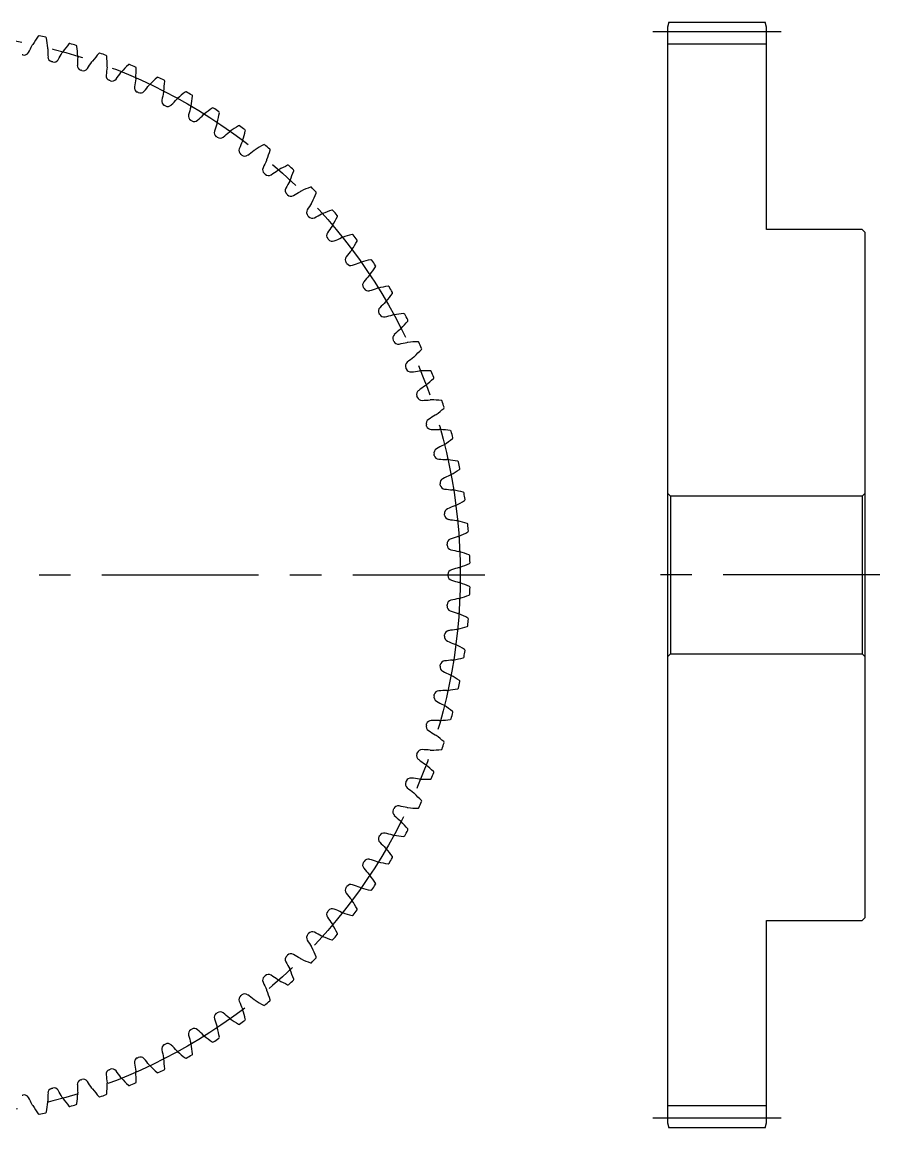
# Model space of a CAD drawing. Extents: x -2 to 154, y -8 to 124.
# Drawn here: x 66.6 to 153.5, y 10 to 122 of the extents above; entities that cross this region are included whole.
import ezdxf

# ---------------------------------------------------------------- set-up
doc = ezdxf.new("R2010")
doc.units = 0
doc.header["$LTSCALE"] = 0.5
doc.linetypes.add('CENTER', pattern=[50.8, 31.75, -6.35, 6.35, -6.35])
doc.layers.add('MSM_CENTER', color=1, linetype='CENTER')
doc.layers.add('MSM_CONTINUOUS', color=7, linetype='CONTINUOUS')

msp = doc.modelspace()

# ---------------------------------------------------------------- linework, layer by layer
at = {"layer": 'MSM_CENTER'}
for p, q in [((143.5, 121), (130.5, 121)), ((-1.5, 66), (113.5, 66)), ((153.5, 66), (130.5, 66)), ((143.5, 11), (130.5, 11))]:
    msp.add_line(p, q, dxfattribs=at)
msp.add_circle((56, 66), 55, dxfattribs=at)
at = {"layer": 'MSM_CONTINUOUS'}
for p, q in [((132.13, 122), (132, 121.5)), ((132, 121.5), (132, 10.5)), ((132.13, 122), (141.87, 122)), ((142, 121.5), (141.87, 122)), ((142, 101), (142, 121.5)), ((142, 119.75), (132, 119.75)), ((151.7, 101), (142, 101)), ((152, 100.7), (151.7, 101)), ((152, 31.3), (152, 100.7)), ((132.3, 74), (132, 74.3)), ((132.3, 74), (132.3, 58)), ((151.7, 74), (132.3, 74)), ((152, 74.3), (151.7, 74)), ((151.7, 74), (151.7, 58)), ((132, 57.7), (132.3, 58)), ((132.3, 58), (151.7, 58)), ((151.7, 58), (152, 57.7)), ((142, 10.5), (142, 31)), ((142, 31), (151.7, 31)), ((151.7, 31), (152, 31.3)), ((142, 12.25), (132, 12.25)), ((132, 10.5), (132.13, 10)), ((141.87, 10), (142, 10.5)), ((141.87, 10), (132.13, 10))]:
    msp.add_line(p, q, dxfattribs=at)
for centre, radius, start, end in [((83.19, 109.95), 18.33, 144.5766, 147.7273), ((68.33, 120.52), 0.1, 77.2531, 144.5766), ((56, 66), 56, 76.5651, 77.2531), ((68.99, 120.37), 0.1, 9.2416, 76.5651), ((50.99, 117.44), 18.33, 6.0909, 9.2416), ((66.83, 119.16), 0.5, 258.4838, 331.7596), ((52.36, 126.93), 16.92, 331.7596, 334.5484), ((68.39, 119.3), 0.832, 147.7273, 154.5725), ((68.39, 119.3), 0.832, 359.2456, 6.0909), ((86.15, 119.07), 16.92, 179.2698, 182.0586), ((55.85, 127.04), 16.92, 328.4869, 331.2756), ((71.42, 118.5), 0.832, 144.4545, 151.2998), ((85.66, 108.33), 18.33, 141.3038, 144.4545), ((71.43, 119.73), 0.1, 73.9804, 141.3038), ((56, 66), 56, 73.2924, 73.9804), ((72.07, 119.54), 0.1, 5.9689, 73.2924), ((53.94, 117.64), 18.33, 2.8182, 5.9689), ((88.03, 106.57), 18.33, 138.0311, 141.1818), ((74.47, 118.76), 0.1, 70.7076, 138.0311), ((56, 66), 56, 70.0196, 70.7076), ((56, 66), 53.75, 78.4838, 78.6071), ((69.73, 118.48), 0.5, 182.0586, 255.3344), ((56, 66), 53.75, 75.2111, 75.3344), ((69.85, 118.45), 0.5, 255.2111, 328.4869), ((89.13, 117.26), 16.92, 175.9971, 178.7858), ((72.71, 117.61), 0.5, 178.7858, 252.0617), ((71.42, 118.5), 0.832, 355.9729, 2.8182), ((59.33, 126.95), 16.92, 325.2142, 328.0029), ((74.39, 117.54), 0.832, 141.1818, 148.0271), ((75.1, 118.54), 0.1, 2.6962, 70.0196), ((56.89, 117.68), 18.33, 359.5455, 2.6962), ((90.29, 104.67), 18.33, 134.7584, 137.9091), ((77.45, 117.62), 0.1, 67.4349, 134.7584), ((56, 66), 56, 66.7469, 67.4349), ((56, 66), 53.75, 71.9383, 72.0617), ((72.82, 117.58), 0.5, 251.9383, 325.2142), ((92, 115.29), 16.92, 172.7244, 175.5131), ((75.63, 116.57), 0.5, 175.5131, 248.7889), ((74.39, 117.54), 0.832, 352.7002, 359.5455), ((62.81, 126.66), 16.92, 321.9414, 324.7302), ((77.3, 116.4), 0.832, 137.9091, 144.7544), ((78.07, 117.36), 0.1, 359.4234, 66.7469), ((59.84, 117.54), 18.33, 356.2727, 359.4234), ((56, 66), 53.75, 68.6656, 68.7889), ((75.74, 116.53), 0.5, 248.6656, 321.9414), ((78.48, 115.37), 0.5, 172.2404, 245.5162), ((94.76, 113.15), 16.92, 169.4516, 172.2404), ((77.3, 116.4), 0.832, 349.4275, 356.2727), ((66.26, 126.17), 16.92, 318.6687, 321.4575), ((80.14, 115.11), 0.832, 134.6364, 141.4816), ((92.44, 102.65), 18.33, 131.4857, 134.6364), ((80.36, 116.31), 0.1, 64.1622, 131.4857), ((56, 66), 56, 63.4742, 64.1622), ((62.77, 117.24), 18.33, 353, 356.1507), ((80.96, 116.02), 0.1, 356.1507, 63.4742), ((56, 66), 53.75, 65.3929, 65.5162), ((78.59, 115.32), 0.5, 245.3929, 318.6687), ((97.38, 110.86), 16.92, 166.1789, 168.9677), ((80.14, 115.11), 0.832, 346.1547, 353), ((82.91, 113.65), 0.832, 131.3636, 138.2089), ((94.47, 100.51), 18.33, 128.2129, 131.3636), ((83.2, 114.84), 0.1, 60.8895, 128.2129), ((56, 66), 56, 60.2015, 60.8895), ((65.69, 116.77), 18.33, 349.7273, 352.878), ((83.78, 114.51), 0.1, 352.878, 60.2015), ((81.27, 114.01), 0.5, 168.9677, 242.2435), ((56, 66), 53.75, 62.1201, 62.2435), ((81.37, 113.95), 0.5, 242.1201, 315.396), ((69.68, 125.49), 16.92, 315.396, 318.1847), ((99.88, 108.43), 16.92, 162.9062, 165.6949), ((82.91, 113.65), 0.832, 342.882, 349.7273), ((96.38, 98.26), 18.33, 124.9402, 128.0909), ((85.94, 113.21), 0.1, 57.6167, 124.9402), ((56, 66), 56, 56.9287, 57.6167), ((83.96, 112.49), 0.5, 165.6949, 238.9708), ((56, 66), 53.75, 58.8474, 58.9708), ((84.06, 112.43), 0.5, 238.8474, 312.1233), ((73.05, 124.61), 16.92, 312.1232, 314.912), ((85.58, 112.03), 0.832, 128.0909, 134.9362), ((68.57, 116.13), 18.33, 346.4545, 349.6053), ((86.5, 112.84), 0.1, 349.6053, 56.9287), ((86.57, 110.81), 0.5, 162.4222, 235.698), ((102.23, 105.86), 16.92, 159.6335, 162.4222), ((85.58, 112.03), 0.832, 339.6093, 346.4546), ((76.37, 123.54), 16.92, 308.8505, 311.6393), ((88.16, 110.27), 0.832, 124.8182, 131.6634), ((98.16, 95.9), 18.33, 121.6675, 124.8182), ((88.59, 111.42), 0.1, 54.344, 121.6675), ((56, 66), 56, 53.656, 54.344), ((71.41, 115.33), 18.33, 343.1818, 346.3325), ((89.13, 111.03), 0.1, 346.3325, 53.656), ((56, 66), 53.75, 55.5747, 55.698), ((86.67, 110.75), 0.5, 235.5747, 308.8505), ((104.43, 103.15), 16.92, 156.3607, 159.1495), ((88.16, 110.27), 0.832, 336.3366, 343.1818), ((89.08, 109), 0.5, 159.1495, 232.4253), ((79.62, 122.28), 16.92, 305.5778, 308.3665), ((90.64, 108.36), 0.832, 121.5455, 128.3907), ((99.8, 93.45), 18.33, 118.3947, 121.5455), ((91.12, 109.49), 0.1, 51.0713, 118.3947), ((56, 66), 56, 50.3833, 51.0713), ((74.2, 114.37), 18.33, 339.9091, 343.0598), ((91.64, 109.06), 0.1, 343.0598, 50.3833), ((56, 66), 53.75, 52.302, 52.4253), ((89.17, 108.93), 0.5, 232.3021, 305.5778), ((106.47, 100.33), 16.92, 153.088, 155.8768), ((90.64, 108.36), 0.832, 333.0638, 339.9091), ((91.48, 107.04), 0.5, 155.8768, 229.1526), ((56, 66), 53.75, 49.0292, 49.1526), ((91.57, 106.96), 0.5, 229.0293, 302.3051), ((82.79, 120.84), 16.92, 302.3051, 305.0938), ((93, 106.32), 0.832, 118.2727, 125.118), ((101.29, 90.9), 18.33, 115.122, 118.2727), ((93.55, 107.41), 0.1, 47.7985, 115.122), ((56, 66), 56, 47.1105, 47.7985), ((76.93, 113.26), 18.33, 336.6364, 339.7871), ((94.04, 106.96), 0.1, 339.7871, 47.1105), ((108.35, 97.39), 16.92, 149.8153, 152.604), ((93, 106.32), 0.832, 329.7911, 336.6364), ((102.64, 88.28), 18.33, 111.8493, 115), ((95.85, 105.2), 0.1, 44.5258, 111.8493), ((93.77, 104.95), 0.5, 152.604, 225.8799), ((56, 66), 53.75, 45.7565, 45.8799), ((93.85, 104.86), 0.5, 225.7566, 299.0324), ((85.88, 119.22), 16.92, 299.0323, 301.8211), ((95.24, 104.14), 0.832, 115, 121.8453), ((56, 66), 56, 43.8378, 44.5258), ((79.6, 111.98), 18.33, 333.3636, 336.5143), ((96.32, 104.72), 0.1, 336.5143, 43.8378), ((110.05, 94.35), 16.92, 146.5425, 149.3313), ((95.24, 104.14), 0.832, 326.5184, 333.3636), ((95.93, 102.73), 0.5, 149.3313, 222.6071), ((56, 66), 53.75, 42.4838, 42.6071), ((96.01, 102.64), 0.5, 222.4839, 295.7596), ((88.87, 117.43), 16.92, 295.7596, 298.5484), ((97.36, 101.83), 0.832, 111.7273, 118.5725), ((103.83, 85.58), 18.33, 108.5766, 111.7273), ((98.03, 102.86), 0.1, 41.2531, 108.5766), ((82.18, 110.56), 18.33, 330.0909, 333.2416), ((56, 66), 56, 40.5651, 41.2531), ((98.47, 102.35), 0.1, 333.2416, 40.5651), ((111.58, 91.22), 16.92, 143.2698, 146.0586), ((97.36, 101.83), 0.832, 323.2456, 330.0909), ((97.96, 100.39), 0.5, 146.0586, 219.3344), ((56, 66), 53.75, 39.2111, 39.3344), ((98.03, 100.3), 0.5, 219.2111, 292.4869), ((91.75, 115.47), 16.92, 292.4869, 295.2756), ((99.33, 99.42), 0.832, 108.4545, 115.2998), ((104.87, 82.81), 18.33, 105.3038, 108.4545), ((84.69, 108.99), 18.33, 326.8182, 329.9689), ((100.06, 100.4), 0.1, 37.9804, 105.3038), ((56, 66), 56, 37.2924, 37.9804), ((100.47, 99.87), 0.1, 329.9689, 37.2924), ((112.93, 88), 16.92, 139.9971, 142.7858), ((99.33, 99.42), 0.832, 319.9729, 326.8182), ((99.85, 97.93), 0.5, 142.7858, 216.0617), ((56, 66), 53.75, 35.9383, 36.0617), ((99.92, 97.84), 0.5, 215.9383, 289.2142), ((94.52, 113.35), 16.92, 289.2142, 292.0029), ((101.17, 96.89), 0.832, 105.1818, 112.0271), ((105.75, 80), 18.33, 102.0311, 105.1818), ((101.95, 97.83), 0.1, 34.7076, 102.0311), ((56, 66), 56, 34.0196, 34.7076), ((101.17, 96.89), 0.832, 316.7002, 323.5455), ((87.09, 107.29), 18.33, 323.5455, 326.6962), ((102.33, 97.27), 0.1, 326.6962, 34.0196), ((101.61, 95.38), 0.5, 139.5131, 212.789), ((114.1, 84.72), 16.92, 136.7244, 139.5131), ((106.47, 77.13), 18.33, 98.7584, 101.9091), ((103.7, 95.15), 0.1, 31.4349, 98.7584), ((56, 66), 56, 30.7469, 31.4349), ((56, 66), 53.75, 32.6656, 32.7889), ((101.67, 95.28), 0.5, 212.6656, 285.9414), ((97.16, 111.07), 16.92, 285.9414, 288.7302), ((102.86, 94.26), 0.832, 101.9091, 108.7544), ((89.4, 105.44), 18.33, 320.2727, 323.4234), ((104.04, 94.58), 0.1, 323.4234, 30.7469), ((103.21, 92.73), 0.5, 136.2404, 209.5162), ((115.07, 81.37), 16.92, 133.4516, 136.2404), ((102.86, 94.26), 0.832, 313.4275, 320.2727), ((56, 66), 53.75, 29.3929, 29.5162), ((103.27, 92.63), 0.5, 209.3929, 282.6687), ((99.66, 108.65), 16.92, 282.6687, 285.4575), ((104.4, 91.54), 0.832, 98.6364, 105.4816), ((107.03, 74.23), 18.33, 95.4857, 98.6364), ((105.28, 92.38), 0.1, 28.1622, 95.4857), ((56, 66), 56, 27.4742, 28.1622), ((115.85, 77.97), 16.92, 130.1789, 132.9677), ((104.4, 91.54), 0.832, 310.1547, 317), ((91.6, 103.47), 18.33, 317, 320.1507), ((105.6, 91.79), 0.1, 320.1507, 27.4742), ((104.66, 89.99), 0.5, 132.9677, 206.2435), ((56, 66), 53.75, 26.1201, 26.2435), ((104.71, 89.88), 0.5, 206.1201, 279.396), ((107.41, 71.31), 18.33, 92.2129, 95.3636), ((106.71, 89.53), 0.1, 24.8895, 92.2129), ((102.03, 106.09), 16.92, 279.396, 282.1847), ((105.78, 88.73), 0.832, 95.3636, 102.2089), ((93.68, 101.38), 18.33, 313.7273, 316.878), ((56, 66), 56, 24.2015, 24.8895), ((106.99, 88.92), 0.1, 316.878, 24.2015), ((105.95, 87.17), 0.5, 129.6949, 202.9708), ((116.44, 74.53), 16.92, 126.9062, 129.6949), ((105.78, 88.73), 0.832, 306.882, 313.7273), ((56, 66), 53.75, 22.8474, 22.9708), ((105.99, 87.06), 0.5, 202.8474, 276.1233), ((104.24, 103.39), 16.92, 276.1232, 278.912), ((106.99, 85.85), 0.832, 92.0909, 98.9362), ((107.63, 68.36), 18.33, 88.9402, 92.0909), ((107.97, 86.59), 0.1, 21.6167, 88.9402), ((56, 66), 56, 20.9287, 21.6167), ((116.83, 71.07), 16.92, 123.6335, 126.4222), ((106.99, 85.85), 0.832, 303.6093, 310.4545), ((95.64, 99.17), 18.33, 310.4545, 313.6053), ((108.21, 85.97), 0.1, 313.6053, 20.9282), ((107.08, 84.29), 0.5, 126.4222, 199.698), ((56, 66), 53.75, 19.5747, 19.698), ((107.11, 84.18), 0.5, 199.5747, 272.8505), ((106.3, 100.58), 16.92, 272.8505, 275.6393), ((108.04, 82.91), 0.832, 88.8182, 95.6634), ((107.68, 65.41), 18.33, 85.6675, 88.8182), ((109.06, 83.59), 0.1, 18.344, 85.6675), ((56, 66), 56, 17.656, 18.344), ((109.27, 82.95), 0.1, 310.3325, 17.6555), ((117.02, 67.59), 16.92, 120.3607, 123.1495), ((108.04, 82.91), 0.832, 300.3366, 307.1818), ((97.47, 96.85), 18.33, 307.1818, 310.3325), ((108.04, 81.34), 0.5, 123.1495, 196.4253), ((56, 66), 53.75, 16.302, 16.4253), ((108.07, 81.23), 0.5, 196.302, 269.5778), ((108.19, 97.65), 16.92, 269.5778, 272.3665), ((108.92, 79.91), 0.832, 85.5455, 92.3907), ((107.56, 62.46), 18.33, 82.3947, 85.5455), ((99.16, 94.44), 18.33, 303.9091, 307.0598), ((109.98, 80.54), 0.1, 15.0713, 82.3947), ((56, 66), 56, 14.3833, 15.0713), ((110.15, 79.89), 0.1, 307.0598, 14.3827), ((108.83, 78.34), 0.5, 119.8767, 193.1526), ((117.01, 64.1), 16.92, 117.088, 119.8767), ((108.92, 79.91), 0.832, 297.0638, 303.9091), ((56, 66), 53.75, 13.0292, 13.1526), ((108.85, 78.23), 0.5, 193.0292, 266.3051), ((109.91, 94.62), 16.92, 266.3051, 269.0938), ((109.63, 76.87), 0.832, 82.2727, 89.118), ((107.28, 59.52), 18.33, 79.122, 82.2727), ((110.72, 77.43), 0.1, 11.7985, 79.122), ((56, 66), 56, 11.1105, 11.7985), ((100.71, 91.93), 18.33, 300.6364, 303.7871), ((110.85, 76.77), 0.1, 303.7871, 11.11), ((109.45, 75.31), 0.5, 116.604, 189.8799), ((56, 66), 53.75, 9.7565, 9.8799), ((109.47, 75.19), 0.5, 189.7565, 263.0324), ((116.8, 60.62), 16.92, 113.8153, 116.604), ((109.63, 76.87), 0.832, 293.7911, 300.6364), ((111.46, 91.5), 16.92, 263.0323, 265.8211), ((110.16, 73.79), 0.832, 79, 85.8453), ((106.82, 56.61), 18.33, 75.8493, 79), ((111.28, 74.29), 0.1, 8.5258, 75.8493), ((56, 66), 56, 7.8378, 8.5258), ((116.39, 57.16), 16.92, 110.5425, 113.3313), ((110.16, 73.79), 0.832, 290.5184, 297.3636), ((102.12, 89.33), 18.33, 297.3636, 300.5143), ((111.38, 73.62), 0.1, 300.5143, 7.8373), ((109.89, 72.24), 0.5, 113.3313, 186.6071), ((56, 66), 53.75, 6.4838, 6.6071), ((109.9, 72.13), 0.5, 186.4838, 259.7596), ((112.82, 88.29), 16.92, 259.7596, 262.5484), ((110.52, 70.68), 0.832, 75.7273, 82.5725), ((106.21, 53.72), 18.33, 72.5766, 75.7273), ((111.67, 71.12), 0.1, 5.2531, 72.5766), ((56, 66), 56, 4.5651, 5.2531), ((110.16, 69.16), 0.5, 110.0586, 183.3344), ((115.79, 53.73), 16.92, 107.2698, 110.0586), ((110.52, 70.68), 0.832, 287.2456, 294.0909), ((103.38, 86.66), 18.33, 294.0909, 297.2416), ((111.72, 70.45), 0.1, 297.2416, 4.5651), ((56, 66), 53.75, 3.2111, 3.3344), ((110.16, 69.04), 0.5, 183.2111, 256.4869), ((114, 85.01), 16.92, 256.4869, 259.2756), ((110.7, 67.56), 0.832, 72.4545, 79.2998), ((105.42, 50.88), 18.33, 69.3038, 72.4545), ((111.87, 67.93), 0.1, 1.9804, 69.3038), ((111.89, 67.26), 0.1, 293.9689, 1.2924), ((56, 66), 56, 1.2924, 1.9804), ((110.25, 66.06), 0.5, 106.7858, 180.0617), ((114.99, 50.34), 16.92, 103.9971, 106.7858), ((110.7, 67.56), 0.832, 283.9729, 290.8182), ((104.48, 83.92), 18.33, 290.8182, 293.9689), ((56, 66), 53.75, 359.9383, 0.0617), ((110.25, 65.94), 0.5, 179.9383, 253.2142), ((114.99, 81.66), 16.92, 253.2142, 256.0029), ((110.7, 64.44), 0.832, 69.1818, 76.0271), ((104.48, 48.08), 18.33, 66.0311, 69.1818), ((105.42, 81.12), 18.33, 287.5455, 290.6962), ((111.87, 64.07), 0.1, 290.6962, 358.0196), ((111.89, 64.74), 0.1, 358.7076, 66.0311), ((56, 66), 56, 358.0196, 358.7076), ((56, 66), 53.75, 356.6656, 356.7889), ((110.16, 62.84), 0.5, 176.6656, 249.9414), ((110.16, 62.96), 0.5, 103.5131, 176.789), ((114, 46.99), 16.92, 100.7244, 103.5131), ((110.7, 64.44), 0.832, 280.7002, 287.5455), ((115.79, 78.27), 16.92, 249.9414, 252.7302), ((110.52, 61.32), 0.832, 65.9091, 72.7544), ((103.38, 45.34), 18.33, 62.7584, 65.9091), ((111.72, 61.55), 0.1, 355.4349, 62.7584), ((112.82, 43.71), 16.92, 97.4516, 100.2404), ((110.52, 61.32), 0.832, 277.4275, 284.2728), ((106.21, 78.28), 18.33, 284.2727, 287.4234), ((111.67, 60.88), 0.1, 287.4234, 354.7469), ((56, 66), 56, 354.7469, 355.4349), ((56, 66), 53.75, 353.3929, 353.5162), ((109.89, 59.76), 0.5, 173.3928, 246.6687), ((109.9, 59.87), 0.5, 100.2404, 173.5162), ((116.39, 74.84), 16.92, 246.6687, 249.4575), ((110.16, 58.21), 0.832, 62.6364, 69.4816), ((102.12, 42.67), 18.33, 59.4857, 62.6364), ((56, 66), 56, 351.4742, 352.1622), ((111.38, 58.38), 0.1, 352.1622, 59.4857), ((109.47, 56.81), 0.5, 96.9677, 170.2435), ((111.46, 40.5), 16.92, 94.1789, 96.9677), ((110.16, 58.21), 0.832, 274.1547, 281), ((106.82, 75.39), 18.33, 281, 284.1507), ((111.28, 57.71), 0.1, 284.1507, 351.4742), ((56, 66), 53.75, 350.1201, 350.2435), ((109.45, 56.69), 0.5, 170.1203, 243.396), ((116.8, 71.38), 16.92, 243.396, 246.1847), ((109.63, 55.13), 0.832, 59.3636, 66.2089), ((100.71, 40.07), 18.33, 56.2129, 59.3636), ((56, 66), 56, 348.2015, 348.8895), ((110.85, 55.23), 0.1, 348.8895, 56.2129), ((108.83, 53.66), 0.5, 166.8474, 240.1233), ((56, 66), 53.75, 346.8474, 346.9708), ((108.85, 53.77), 0.5, 93.6949, 166.9708), ((109.91, 37.38), 16.92, 90.9062, 93.6949), ((109.63, 55.13), 0.832, 270.882, 277.7273), ((107.28, 72.48), 18.33, 277.7273, 280.878), ((110.72, 54.57), 0.1, 280.878, 348.2009), ((117.01, 67.9), 16.92, 240.1232, 242.912), ((108.92, 52.09), 0.832, 56.0909, 62.9362), ((99.16, 37.56), 18.33, 52.9402, 56.0909), ((56, 66), 56, 344.9287, 345.6167), ((110.15, 52.11), 0.1, 345.6167, 52.9402), ((108.04, 50.66), 0.5, 163.5747, 236.8505), ((56, 66), 53.75, 343.5747, 343.698), ((108.07, 50.77), 0.5, 90.4222, 163.6981), ((108.19, 34.35), 16.92, 87.6335, 90.4222), ((108.92, 52.09), 0.832, 267.6093, 274.4546), ((107.56, 69.54), 18.33, 274.4545, 277.6053), ((109.98, 51.46), 0.1, 277.6053, 344.9282), ((117.02, 64.41), 16.92, 236.8505, 239.6393), ((108.04, 49.09), 0.832, 52.8182, 59.6634), ((97.47, 35.15), 18.33, 49.6675, 52.8182), ((107.11, 47.82), 0.5, 87.1495, 160.4253), ((106.3, 31.42), 16.92, 84.3607, 87.1495), ((108.04, 49.09), 0.832, 264.3366, 271.1818), ((107.68, 66.59), 18.33, 271.1818, 274.3325), ((109.06, 48.41), 0.1, 274.3325, 341.656), ((56, 66), 56, 341.656, 342.344), ((109.27, 49.05), 0.1, 342.344, 49.6675), ((107.08, 47.71), 0.5, 160.302, 233.5778), ((56, 66), 53.75, 340.302, 340.4253), ((116.83, 60.93), 16.92, 233.5778, 236.3665), ((106.99, 46.15), 0.832, 49.5455, 56.3907), ((95.64, 32.83), 18.33, 46.3947, 49.5455), ((56, 66), 56, 338.3833, 339.0713), ((108.21, 46.03), 0.1, 339.0713, 46.3947), ((105.95, 44.83), 0.5, 157.0292, 230.3051), ((56, 66), 53.75, 337.0292, 337.1526), ((105.99, 44.94), 0.5, 83.8768, 157.1526), ((104.24, 28.61), 16.92, 81.088, 83.8768), ((106.99, 46.15), 0.832, 261.0638, 267.9091), ((107.63, 63.64), 18.33, 267.9091, 271.0598), ((107.97, 45.41), 0.1, 271.0598, 338.3827), ((116.44, 57.47), 16.92, 230.3051, 233.0938), ((105.78, 43.27), 0.832, 46.2727, 53.118), ((93.68, 30.62), 18.33, 43.122, 46.2727), ((104.71, 42.12), 0.5, 80.604, 153.8799), ((102.03, 25.91), 16.92, 77.8153, 80.604), ((56, 66), 56, 335.1105, 335.7985), ((106.99, 43.08), 0.1, 335.7985, 43.122), ((104.66, 42.01), 0.5, 153.7565, 227.0323), ((56, 66), 53.75, 333.7565, 333.8799), ((115.85, 54.03), 16.92, 227.0323, 229.8211), ((105.78, 43.27), 0.832, 257.7911, 264.6364), ((107.41, 60.69), 18.33, 264.6364, 267.7871), ((106.71, 42.47), 0.1, 267.7871, 335.1105), ((104.4, 40.46), 0.832, 43, 49.8453), ((91.6, 28.53), 18.33, 39.8493, 43), ((103.21, 39.27), 0.5, 150.4838, 223.7596), ((56, 66), 53.75, 330.4838, 330.6071), ((103.27, 39.37), 0.5, 77.3313, 150.6071), ((99.66, 23.35), 16.92, 74.5425, 77.3313), ((104.4, 40.46), 0.832, 254.5184, 261.3636), ((107.03, 57.77), 18.33, 261.3636, 264.5143), ((105.28, 39.62), 0.1, 264.5143, 331.8378), ((56, 66), 56, 331.8378, 332.5258), ((105.6, 40.21), 0.1, 332.5258, 39.8493), ((115.07, 50.63), 16.92, 223.7596, 226.5484), ((102.86, 37.74), 0.832, 39.7273, 46.5725), ((89.4, 26.56), 18.33, 36.5766, 39.7273), ((56, 66), 53.75, 327.2111, 327.3344), ((101.67, 36.72), 0.5, 74.0586, 147.3344), ((97.16, 20.93), 16.92, 71.2698, 74.0586), ((56, 66), 56, 328.5651, 329.2531), ((104.04, 37.42), 0.1, 329.2531, 36.5766), ((101.61, 36.62), 0.5, 147.2111, 220.4869), ((114.1, 47.28), 16.92, 220.4869, 223.2756), ((102.86, 37.74), 0.832, 251.2456, 258.0909), ((106.47, 54.87), 18.33, 258.0909, 261.2416), ((103.7, 36.85), 0.1, 261.2416, 328.5651), ((101.17, 35.11), 0.832, 36.4545, 43.2998), ((87.09, 24.71), 18.33, 33.3038, 36.4545), ((102.33, 34.73), 0.1, 325.9804, 33.3038), ((99.85, 34.07), 0.5, 143.9383, 217.2141), ((56, 66), 53.75, 323.9383, 324.0617), ((112.93, 44), 16.92, 217.2142, 220.0029), ((99.92, 34.16), 0.5, 70.7859, 144.0617), ((94.52, 18.65), 16.92, 67.9971, 70.7858), ((101.17, 35.11), 0.832, 247.9729, 254.8182), ((105.75, 52), 18.33, 254.8182, 257.9689), ((101.95, 34.17), 0.1, 257.9689, 325.2924), ((56, 66), 56, 325.2924, 325.9804), ((99.33, 32.58), 0.832, 33.1818, 40.0271), ((84.69, 23.01), 18.33, 30.0311, 33.1818), ((97.96, 31.61), 0.5, 140.6656, 213.9414), ((56, 66), 53.75, 320.6656, 320.7889), ((98.03, 31.7), 0.5, 67.5131, 140.789), ((91.75, 16.53), 16.92, 64.7244, 67.5131), ((99.33, 32.58), 0.832, 244.7002, 251.5455), ((104.87, 49.19), 18.33, 251.5455, 254.6962), ((100.06, 31.6), 0.1, 254.6962, 322.0196), ((56, 66), 56, 322.0196, 322.7076), ((100.47, 32.13), 0.1, 322.7076, 30.0311), ((111.58, 40.78), 16.92, 213.9414, 216.7302), ((97.36, 30.17), 0.832, 29.9091, 36.7544), ((82.18, 21.44), 18.33, 26.7584, 29.9091), ((95.93, 29.27), 0.5, 137.3929, 210.6687), ((56, 66), 53.75, 317.3929, 317.5162), ((96.01, 29.36), 0.5, 64.2404, 137.5162), ((88.87, 14.57), 16.92, 61.4516, 64.2404), ((97.36, 30.17), 0.832, 241.4275, 248.2727), ((103.83, 46.42), 18.33, 248.2727, 251.4234), ((56, 66), 56, 318.7469, 319.4349), ((98.47, 29.65), 0.1, 319.4349, 26.7584), ((110.05, 37.65), 16.92, 210.6687, 213.4575), ((95.24, 27.86), 0.832, 26.6364, 33.4816), ((79.6, 20.02), 18.33, 23.4857, 26.6364), ((98.03, 29.14), 0.1, 251.4234, 318.7469), ((93.77, 27.05), 0.5, 134.1201, 207.396), ((56, 66), 53.75, 314.1201, 314.2435), ((93.85, 27.14), 0.5, 60.9677, 134.2435), ((85.88, 12.78), 16.92, 58.1789, 60.9677), ((95.24, 27.86), 0.832, 238.1547, 245), ((102.64, 43.72), 18.33, 245, 248.1507), ((56, 66), 56, 315.4742, 316.1622), ((96.32, 27.28), 0.1, 316.1622, 23.4857), ((108.35, 34.61), 16.92, 207.396, 210.1847), ((93, 25.68), 0.832, 23.3636, 30.2089), ((76.93, 18.74), 18.33, 20.2129, 23.3636), ((95.85, 26.8), 0.1, 248.1507, 315.4742), ((91.48, 24.96), 0.5, 130.8474, 204.1232), ((106.47, 31.67), 16.92, 204.1232, 206.912), ((56, 66), 53.75, 310.8474, 310.9708), ((91.57, 25.04), 0.5, 57.6949, 130.9708), ((82.79, 11.16), 16.92, 54.9062, 57.6949), ((93, 25.68), 0.832, 234.882, 241.7273), ((101.29, 41.1), 18.33, 241.7273, 244.878), ((56, 66), 56, 312.2015, 312.8895), ((94.04, 25.04), 0.1, 312.8895, 20.2129), ((89.17, 23.07), 0.5, 54.4222, 127.6981), ((90.64, 23.64), 0.832, 20.0909, 26.9362), ((74.2, 17.63), 18.33, 16.9402, 20.0909), ((93.55, 24.59), 0.1, 244.878, 312.2015), ((89.08, 23), 0.5, 127.5747, 200.8505), ((104.43, 28.85), 16.92, 200.8505, 203.6393), ((56, 66), 53.75, 307.5747, 307.698), ((79.62, 9.72), 16.92, 51.6335, 54.4222), ((90.64, 23.64), 0.832, 231.6093, 238.4545), ((99.8, 38.55), 18.33, 238.4545, 241.6053), ((91.12, 22.51), 0.1, 241.6053, 308.9287), ((56, 66), 56, 308.9287, 309.6167), ((91.64, 22.94), 0.1, 309.6167, 16.9402), ((86.57, 21.19), 0.5, 124.302, 197.5778), ((56, 66), 53.75, 304.302, 304.4253), ((86.67, 21.25), 0.5, 51.1495, 124.4253), ((76.37, 8.46), 16.92, 48.3607, 51.1495), ((88.16, 21.73), 0.832, 16.8182, 23.6634), ((71.41, 16.67), 18.33, 13.6675, 16.8182), ((102.23, 26.14), 16.92, 197.5778, 200.3665), ((85.58, 19.97), 0.832, 13.5455, 20.3907), ((68.57, 15.87), 18.33, 10.3947, 13.5455), ((88.16, 21.73), 0.832, 228.3366, 235.1818), ((98.16, 36.1), 18.33, 235.1818, 238.3325), ((88.59, 20.58), 0.1, 238.3325, 305.656), ((56, 66), 56, 305.656, 306.344), ((89.13, 20.97), 0.1, 306.344, 13.6675), ((83.96, 19.51), 0.5, 121.0292, 194.3051), ((99.88, 23.57), 16.92, 194.3051, 197.0938), ((56, 66), 53.75, 301.0292, 301.1526), ((84.06, 19.57), 0.5, 47.8768, 121.1526), ((73.05, 7.39), 16.92, 45.088, 47.8768), ((85.58, 19.97), 0.832, 225.0638, 231.9091), ((96.38, 33.74), 18.33, 231.9091, 235.0598), ((56, 66), 56, 302.3833, 303.0713), ((86.5, 19.16), 0.1, 303.0713, 10.3947), ((81.27, 17.99), 0.5, 117.7565, 191.0323), ((56, 66), 53.75, 297.7565, 297.8799), ((81.37, 18.05), 0.5, 44.604, 117.8799), ((69.68, 6.51), 16.92, 41.8153, 44.604), ((82.91, 18.35), 0.832, 10.2727, 17.118), ((65.69, 15.23), 18.33, 7.122, 10.2727), ((85.94, 18.79), 0.1, 235.0598, 302.3833), ((78.48, 16.63), 0.5, 114.4838, 187.7596), ((56, 66), 53.75, 294.4838, 294.6071), ((78.59, 16.68), 0.5, 41.3313, 114.6072), ((66.26, 5.83), 16.92, 38.5425, 41.3313), ((97.38, 21.14), 16.92, 191.0323, 193.8211), ((80.14, 16.89), 0.832, 7, 13.8453), ((62.77, 14.76), 18.33, 3.8493, 7), ((82.91, 18.35), 0.832, 221.7911, 228.6364), ((94.47, 31.49), 18.33, 228.6364, 231.7871), ((83.2, 17.16), 0.1, 231.7871, 299.1105), ((56, 66), 56, 299.1105, 299.7985), ((83.78, 17.49), 0.1, 299.7985, 7.122), ((75.63, 15.43), 0.5, 111.2111, 184.4869), ((56, 66), 53.75, 291.2111, 291.3344), ((75.74, 15.47), 0.5, 38.0586, 111.3344), ((62.81, 5.34), 16.92, 35.2698, 38.0586), ((94.76, 18.85), 16.92, 187.7596, 190.5484), ((77.3, 15.6), 0.832, 3.7273, 10.5725), ((80.14, 16.89), 0.832, 218.5184, 225.3636), ((92.44, 29.35), 18.33, 225.3636, 228.5143), ((56, 66), 56, 295.8378, 296.5258), ((80.96, 15.98), 0.1, 296.5258, 3.8493), ((72.71, 14.39), 0.5, 107.9383, 181.2141), ((56, 66), 53.75, 287.9383, 288.0617), ((72.82, 14.42), 0.5, 34.7858, 108.0617), ((59.33, 5.05), 16.92, 31.9971, 34.7858), ((92, 16.71), 16.92, 184.4869, 187.2756), ((74.39, 14.46), 0.832, 0.4545, 7.2998), ((77.3, 15.6), 0.832, 215.2456, 222.0909), ((90.29, 27.33), 18.33, 222.0909, 225.2416), ((78.07, 14.64), 0.1, 293.2531, 0.5766), ((59.84, 14.46), 18.33, 0.5766, 3.7273), ((80.36, 15.69), 0.1, 228.5143, 295.8378), ((86.15, 12.93), 16.92, 177.9414, 180.7302), ((69.73, 13.52), 0.5, 104.6657, 177.9414), ((56, 66), 53.75, 284.6656, 284.7889), ((69.85, 13.55), 0.5, 31.5131, 104.789), ((55.85, 4.96), 16.92, 28.7244, 31.5131), ((53.94, 14.36), 18.33, 354.0311, 357.1818), ((89.13, 14.74), 16.92, 181.2142, 184.0029), ((71.42, 13.5), 0.832, 357.1818, 4.0271), ((74.39, 14.46), 0.832, 211.9729, 218.8182), ((88.03, 25.43), 18.33, 218.8182, 221.9689), ((75.1, 13.46), 0.1, 289.9804, 357.3038), ((56.89, 14.32), 18.33, 357.3038, 0.4545), ((77.45, 14.38), 0.1, 225.2416, 292.5651), ((56, 66), 56, 292.5651, 293.2531), ((56, 66), 53.75, 281.3929, 281.5162), ((66.83, 12.84), 0.5, 28.2404, 101.5162), ((52.36, 5.07), 16.92, 25.4516, 28.2404), ((68.39, 12.7), 0.832, 205.4275, 212.2727), ((50.99, 14.56), 18.33, 350.7584, 353.9091), ((68.39, 12.7), 0.832, 353.9091, 0.7544), ((71.42, 13.5), 0.832, 208.7002, 215.5455), ((85.66, 23.67), 18.33, 215.5455, 218.6962), ((56, 66), 56, 286.0196, 286.7076), ((72.07, 12.46), 0.1, 286.7076, 354.0311), ((74.47, 13.24), 0.1, 221.9689, 289.2924), ((56, 66), 56, 289.2924, 289.9804), ((83.19, 22.05), 18.33, 212.2727, 215.4234), ((68.33, 11.48), 0.1, 215.4234, 282.7469), ((56, 66), 56, 282.7469, 283.4349), ((68.99, 11.63), 0.1, 283.4349, 350.7584), ((71.43, 12.27), 0.1, 218.6962, 286.0196)]:
    msp.add_arc(centre, radius, start, end, dxfattribs=at)

doc.saveas('drawing.dxf')
